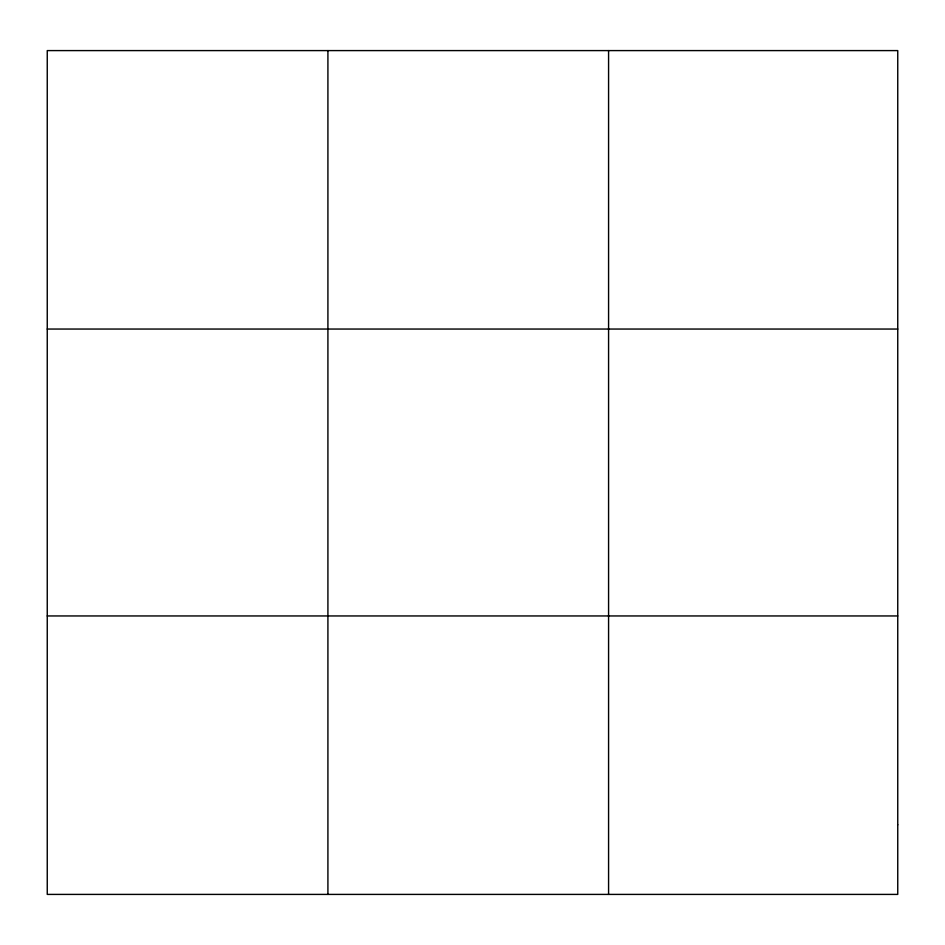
<?xml version="1.0" encoding="UTF-8"?>
<svg xmlns="http://www.w3.org/2000/svg" width="945" height="945" viewBox="0 0 945 945"><rect width="100%" height="100%" fill="white"/><g stroke="black" fill="none" stroke-linecap="round" stroke-linejoin="round"><path stroke-width="1.42" d="M327.915 894.407L327.915 50.593M608.58 894.407L608.58 50.593M47.25 329.049L897.75 329.049M47.25 615.951L897.75 615.951M897.75 824.796L897.75 894.407L47.25 894.407L47.25 50.593L897.75 50.593L897.75 824.796"/></g></svg>
